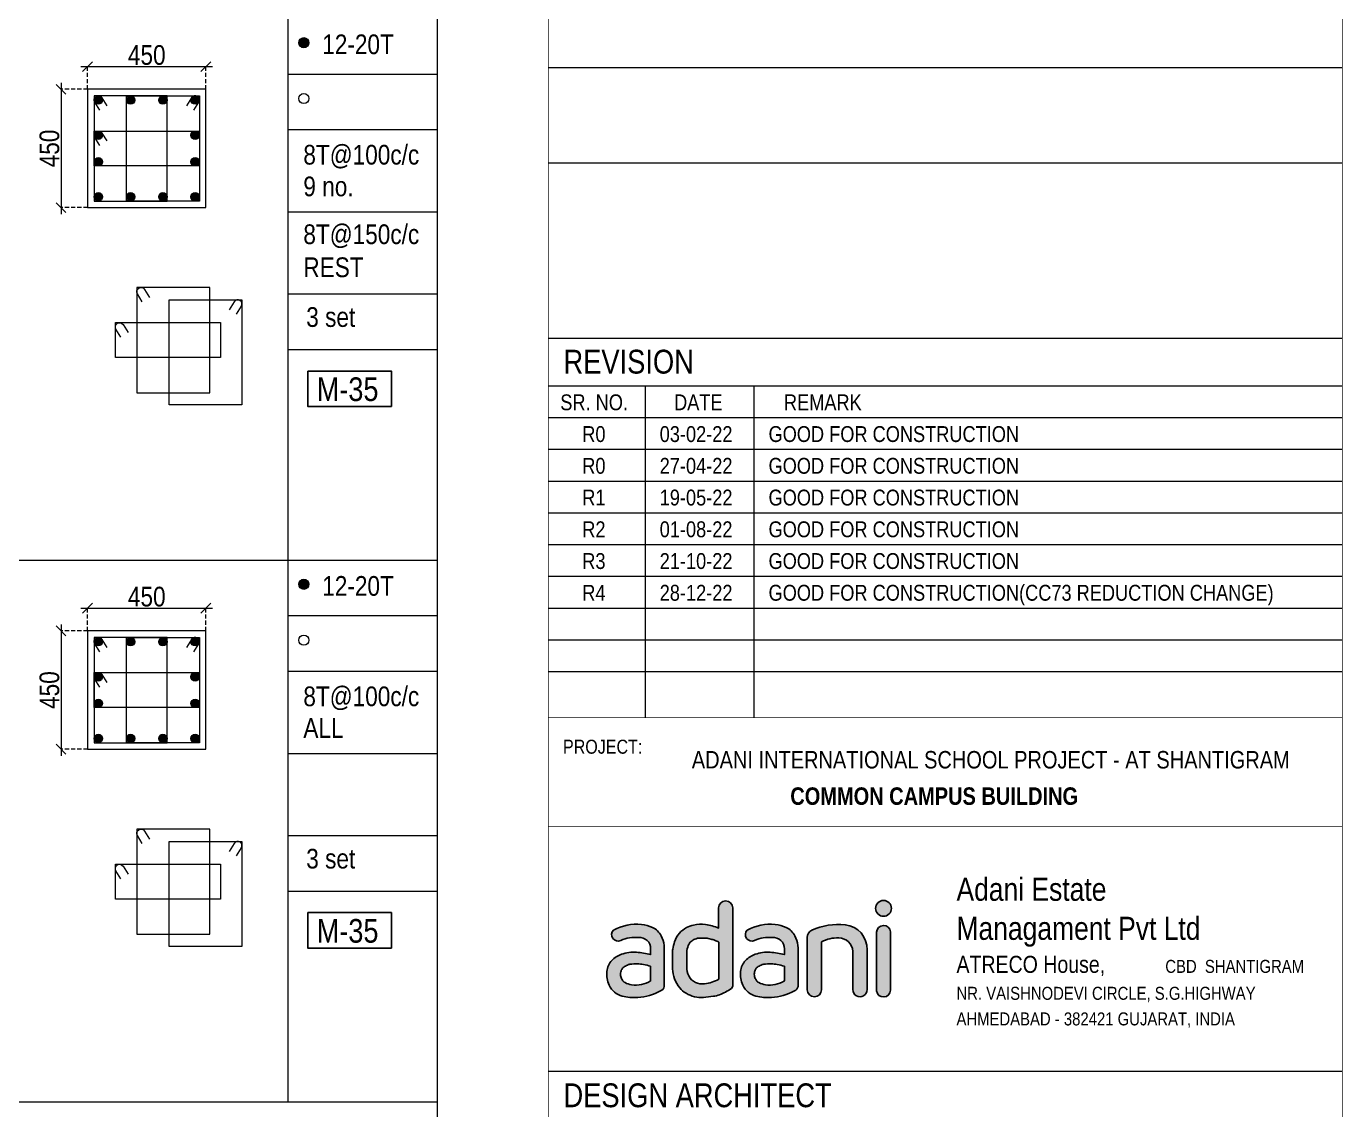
# Model space of a CAD drawing. Header units: millimetres. Extents: x 1112055 to 3390982, y -148532 to 766891.
# Drawn here: x 2333772 to 2353791, y 516237 to 532719 of the extents above; entities that cross this region are included whole.
import ezdxf
from ezdxf.enums import TextEntityAlignment as Align

# ---------------------------------------------------------------- set-up
doc = ezdxf.new("R2010")
doc.units = ezdxf.units.MM
doc.header["$PDMODE"] = 35
doc.header["$PDSIZE"] = -25
doc.linetypes.add('DASHED2', pattern=[0.375, 0.25, -0.125])
doc.linetypes.add('Hidden', pattern=[9.524999999999999, 6.35, -3.175])
for name, color, linetype, lineweight in [('B COL. SIZE DIM', 220, 'Continuous', 25), ('B COLSCH', 204, 'Continuous', 20), ('B COLUMN', 1, 'Hidden', 9), ('B STEEL', 34, 'Continuous', 15), ('B TITLE BLOCK', 250, 'Continuous', 0), ('TB IL', 7, 'Continuous', 9), ('tb text', 7, 'Continuous', 13)]:
    doc.layers.add(name, color=color, linetype=linetype, lineweight=lineweight)
doc.layers.add('B TEXT', color=7, linetype='Continuous')
doc.layers.add('FORMAT TEXT', color=7, linetype='Continuous')
doc.styles.add('dim inside', font='romans.shx', dxfattribs={"width": 0.8, "height": 125})
doc.styles.add('SWINC', font='swissc.ttf')
doc.dimstyles.new('dim inside', dxfattribs={"dimtxt": 125, "dimasz": 100, "dimexe": 0, "dimexo": 0, "dimgap": 10, "dimtad": 0, "dimdec": 0, "dimzin": 0, "dimdsep": 46, "dimtxsty": 'dim inside', "dimblk": 'SMALL', "dimcen": 0.09, "dimadec": 0, "dimazin": 0, "dimtfac": 1, "dimtdec": 0, "dimtofl": 0, "dimtmove": 0, "dimatfit": 3, "dimfxl": 1, "dimtolj": 1, "dimtzin": 0, "dimarcsym": 2})

# ---------------------------------------------------------------- blocks, each defined once
blk = doc.blocks.new('A$C448A1362')
h = blk.add_hatch(color=144)
h.set_gradient(color1=(0, 128, 167), color2=(196, 60, 91), rotation=5, tint=1)
edge = h.paths.add_edge_path()
edge.add_arc((14.81933344435538, -0.6985207138125133), 0.7431945778757773, 0, 360)
edge = h.paths.add_edge_path()
edge.add_line((14.15277161007043, -2.943220954840626), (14.15074250250791, -8.452755263949484))
edge.add_arc((14.81271016430946, -8.345192536199875), 0.6706496295921845, 189.2292944955668, 356.1382558233712)
edge.add_line((15.48183706351529, -8.390360206402192), (15.48183706351529, -2.906189741824846))
edge.add_arc((14.81858030050353, -2.970500210281671), 0.6663672936405483, 5.538180628108128, 177.6538117834876)
edge = h.paths.add_edge_path()
edge.add_line((7.658612856253058, -3.439845030765127), (7.658612856253058, -8.334052471542009))
edge.add_arc((8.327457436545956, -8.32652838341778), 0.668886899624382, 180.6445149192386, 359.3554850807614)
edge.add_line((8.996302016838627, -8.334052471542464), (8.996302016838627, -3.840593774361196))
edge.add_arc((10.43994891255898, -6.488699477092041), 3.016053741622978, 86.78809535472402, 118.5975448000749, ccw=False)
edge.add_arc((10.61373491564996, -4.807273183709412), 1.329898324167716, 3.2061460087869023, 90.20678352166891, ccw=False)
edge.add_line((11.94155164382369, -4.732893824975463), (11.94155164382369, -8.320863272386077))
edge.add_arc((12.60398342205281, -8.339524168990692), 0.6626945675571669, 178.3863879075979, 362.4913548570173)
edge.add_line((13.26605160525287, -8.310717734573473), (13.26605160525287, -4.586290803584006))
edge.add_arc((10.97818174704571, -4.509470264667243), 2.28915920881283, 358.0768837756475, 443.9565772997473)
edge.add_arc((10.59401221925009, -8.138142946765356), 5.938111340575273, 83.95657729974697, 114.9107743569737)
edge.add_arc((8.408866964090748, -3.432967517766201), 0.7502856299517944, 114.9107743569736, 180.5252106281581)
edge = h.paths.add_edge_path(flags=16)
edge.add_line((5.507758839991311, -6.128919827983509), (5.507758839991311, -7.509220247381791))
edge.add_arc((4.146227910375046, -5.350103415743206), 2.552557925878734, 260.598114554046, 302.23537625721383, ccw=False)
edge.add_arc((4.087928553207348, -5.702189379883976), 2.195677916363923, 243.4590382901451, 260.5981145540465, ccw=False)
edge.add_arc((3.365096810479827, -7.149373683017757), 0.5780165996690875, 209.8633087811852, 243.4590382901451, ccw=False)
edge.add_arc((4.137351262187394, -6.705965495283408), 1.468515201089699, 195.2092911337714, 209.8633087811827, ccw=False)
edge.add_arc((3.574157333157927, -6.859079973122107), 0.8848788031333445, 166.7985330258342, 195.2092911337714, ccw=False)
edge.add_arc((3.587606153449087, -6.862234728725753), 0.8986926820288219, 147.3576210444231, 166.798533025833, ccw=False)
edge.add_arc((3.389644337597701, -6.73542645901648), 0.6635986204241061, 120.63220694506651, 147.3576210444251, ccw=False)
edge.add_arc((4.530526850433716, -8.662080861807453), 2.902707839709622, 112.49789540908989, 120.632206945066, ccw=False)
edge.add_arc((3.650891727382941, -6.538233166334294), 0.6039066340219512, 97.65291712801451, 112.49789540909, ccw=False)
edge.add_arc((4.113118942007532, -9.978226818855319), 4.074815783988947, 87.68643739568421, 97.65291712801928, ccw=False)
edge.add_arc((4.113118942007304, -9.978226818858502), 4.074815783992284, 79.75290279672708, 87.68643739568432, ccw=False)
edge.add_arc((3.750854027135574, -11.98215784152194), 6.111228171535338, 73.29237366723208, 79.75290279672572, ccw=False)
edge = h.paths.add_edge_path()
edge.add_line((6.790154819498412, -4.403163846067628), (6.789647542607781, -8.021569906915602))
edge.add_arc((6.267806578629234, -7.927663462294049), 0.530222983307471, 290.01279134982053, 349.79867748199996, ccw=False)
edge.add_arc((3.985686338293817, -4.071748072450418), 5.002758515494103, 273.6188457994145, 299.5013455248223, ccw=False)
edge.add_arc((4.003606063649386, -4.355086746707229), 4.718853741165793, 255.66704751986748, 273.6188457994148, ccw=False)
edge.add_arc((3.293400358615145, -7.134654667361929), 1.849988117091353, 205.0891047683781, 255.66704751986708, ccw=False)
edge.add_arc((3.859586546516539, -6.869564954474072), 2.475159577771575, 173.9289781433874, 205.0891047683788, ccw=False)
edge.add_arc((3.123595983136966, -6.791286721989991), 1.735017975735576, 136.2598033714836, 173.9289781433874, ccw=False)
edge.add_arc((3.557998223588356, -7.206993982662198), 2.336281506215076, 109.5799741139754, 136.2598033714825, ccw=False)
edge.add_arc((3.91599006055776, -8.213464895504103), 3.404523919590422, 85.56592316711209, 109.5799741139746, ccw=False)
edge.add_arc((3.508382811704678, -13.46992161850562), 8.67676072668705, 76.65013801281992, 85.56592316711192, ccw=False)
edge.add_line((5.511817055116353, -5.027621698430494), (5.511817055116353, -4.501575562849439))
edge.add_arc((4.472484140997949, -4.465110926590796), 1.039972391973434, 357.9906215679799, 455.6588950534437)
edge.add_arc((4.086198299446323, -6.903609543656557), 3.484972647131051, 85.32993988743719, 113.1845555418632)
edge.add_arc((2.444315375492806, -3.165488927077377), 0.5988448662169389, 133.8620426340904, 296.78541516636506, ccw=False)
edge.add_arc((4.224328531941637, -6.831218957114515), 4.648377712036712, 84.78407122185848, 118.17724551367121, ccw=False)
edge.add_arc((4.305412553357883, -5.453939858085732), 3.269732674621548, 65.0770173786932, 84.00498154086301, ccw=False)
edge.add_arc((5.011671825826625, -3.985957337240734), 1.640984457002071, 25.615854055559396, 65.8410484831349, ccw=False)
edge.add_arc((4.440738750321316, -4.424729147798871), 2.350214712372408, 6.139679798615873, 29.24615656970508, ccw=False)
edge.add_line((6.777472897232656, -4.173367414613267), (6.790154819498412, -4.403163846067628))
edge = h.paths.add_edge_path()
edge.add_line((-0.6647863651678563, -0.6543876243279101), (-0.6647863651678563, -2.554646856619684))
edge.add_arc((-2.400736746012171, -6.432294233545463), 4.248490661933166, 65.88282809930101, 83.13487306898243)
edge.add_arc((-2.306256045762893, -5.647543298269056), 3.458072650285579, 83.13487306898298, 101.7924313308425)
edge.add_arc((-2.511163092840661, -4.666060909044745), 2.455428855959866, 101.7924313308415, 118.2655509453169)
edge.add_arc((-2.511163092840889, -4.66606090904429), 2.455428855959293, 118.2655509453176, 138.2614549608422)
edge.add_arc((-2.762000777547655, -4.442269798546704), 2.119271147127837, 138.261454960843, 163.1198987464418)
edge.add_arc((1.435355871833508, -5.715932123283665), 6.505615702627138, 163.1198987464423, 169.3828484008401)
edge.add_arc((-3.19076537750334, -4.848743643640091), 1.798916894248737, 169.3828484008401, 182.2402990978122)
edge.add_line((-4.988307303988677, -4.919064443836078), (-4.988307303988677, -6.369876351031735))
edge.add_arc((-2.069278757865959, -6.282007161035608), 2.9203507747582, 181.7242085214847, 219.8409375234252)
edge.add_arc((-2.492418944295423, -6.635066779090948), 2.369262114674396, 219.8409375234248, 238.8760015993548)
edge.add_arc((-2.291705121782343, -6.30265454861069), 2.757571179106963, 238.8760015993553, 256.8052270138245)
edge.add_arc((-2.291705121782343, -6.30265454861069), 2.757571179106969, 256.8052270138248, 274.3139534058478)
edge.add_arc((-3.081769659276461, 4.170752759902143), 13.2607355891034, 274.3139534058478, 278.35095906789)
edge.add_arc((-1.635209111257609, -5.683693761481891), 3.30068269457009, 278.3509590678898, 299.1663416277946)
edge.add_arc((-2.948734989847708, -3.330170478050832), 5.995941880507485, 299.166341627795, 305.5628000104232)
edge.add_arc((0.2806405914250263, -7.913759985370007), 0.3910279286526687, 311.2521827326039, 366.890062656182)
edge.add_line((0.6688445802926708, -7.866850455274061), (0.6647863651676289, -0.6543876243279101))
edge.add_arc((-2.273736754432321e-13, -0.6648689873070452), 0.6648689873071513, 0.9032798203518209, 179.0967201796482)
edge = h.paths.add_edge_path(flags=16)
edge.add_line((-0.6566699349179999, -3.865957618892708), (-0.6566699349179999, -7.331673335662117))
edge.add_arc((-2.177874036258572, -4.976513678812125), 2.803718767492351, 273.8152628129169, 302.8585285343123, ccw=False)
edge.add_arc((-2.222214389678811, -6.391559054528216), 1.40160951483312, 207.7678228712067, 279.4820398668521, ccw=False)
edge.add_arc((-1.983284873086404, -6.265757242648078), 1.671634346601225, 177.0124350050554, 207.7678228712068, ccw=False)
edge.add_line((-3.652647250965629, -6.178632963264818), (-3.652647250965629, -4.830798264866871))
edge.add_arc((-1.238173986717811, -5.021393273126478), 2.42198422805385, 159.7603310861371, 175.4865139123886, ccw=False)
edge.add_arc((-2.68210193758614, -4.488995900572945), 0.8830316980514378, 128.3998146419164, 159.7603310861371, ccw=False)
edge.add_arc((-2.214624559589311, -5.078809482746465), 1.635637279119564, 114.37650926095529, 128.3998146419147, ccw=False)
edge.add_arc((-2.394140627233583, -4.682636839643919), 1.200690406863742, 90.11877477638052, 114.3765092609566, ccw=False)
edge.add_arc((-2.371279833046856, -15.71044246335828), 12.22851972592457, 87.66288555333898, 90.11877477638222, ccw=False)
edge.add_arc((-1.946071046559382, -5.291973032022042), 1.801376886018847, 71.99206667147678, 87.66288555333881, ccw=False)
edge.add_arc((-6.364710685310456, -19.83489248203136), 17.00044722771216, 71.72441422244219, 72.98208476505982, ccw=False)
edge.add_arc((-1.948515104208809, -6.169105727444958), 2.640711107135314, 60.711755299823324, 69.72818362236211, ccw=False)
edge = h.paths.add_edge_path(flags=16)
edge.add_line((-7.044807818593881, -6.128919827983509), (-7.044807818593881, -7.509220247381791))
edge.add_arc((-8.406338748210146, -5.350103415743206), 2.552557925878734, 260.598114554046, 302.23537625721383, ccw=False)
edge.add_arc((-8.464638105377844, -5.702189379883976), 2.195677916363924, 243.4590382901451, 260.5981145540465, ccw=False)
edge.add_arc((-9.187469848105366, -7.149373683017757), 0.5780165996690874, 209.8633087811852, 243.4590382901451, ccw=False)
edge.add_arc((-8.41521539639757, -6.705965495283408), 1.468515201089699, 195.2092911337714, 209.8633087811827, ccw=False)
edge.add_arc((-8.978409325427265, -6.859079973122107), 0.8848788031333437, 166.7985330258342, 195.2092911337714, ccw=False)
edge.add_arc((-8.964960505136105, -6.862234728725753), 0.8986926820288219, 147.3576210444231, 166.798533025833, ccw=False)
edge.add_arc((-9.162922320987263, -6.73542645901648), 0.6635986204241063, 120.63220694506651, 147.3576210444251, ccw=False)
edge.add_arc((-8.022039808151249, -8.662080861807453), 2.902707839709622, 112.49789540908989, 120.632206945066, ccw=False)
edge.add_arc((-8.901674931202251, -6.538233166334294), 0.6039066340219509, 97.65291712801428, 112.49789540908989, ccw=False)
edge.add_arc((-8.43944771657766, -9.978226818855319), 4.074815783988947, 87.68643739568421, 97.65291712801928, ccw=False)
edge.add_arc((-8.439447716577888, -9.978226818858502), 4.074815783992284, 79.75290279672708, 87.68643739568432, ccw=False)
edge.add_arc((-8.801712631449618, -11.98215784152194), 6.111228171535338, 73.29237366723208, 79.75290279672572, ccw=False)
edge = h.paths.add_edge_path()
edge.add_line((-5.762411839086781, -4.403163846067628), (-5.762919115977411, -8.021569906915602))
edge.add_arc((-6.284760079955959, -7.927663462294049), 0.5302229833074719, 290.01279134982065, 349.798677482, ccw=False)
edge.add_arc((-8.566880320291148, -4.071748072450418), 5.002758515494103, 273.6188457994145, 299.5013455248223, ccw=False)
edge.add_arc((-8.548960594935807, -4.355086746707229), 4.718853741165793, 255.66704751986748, 273.6188457994148, ccw=False)
edge.add_arc((-9.259166299970047, -7.134654667361929), 1.849988117091353, 205.0891047683781, 255.66704751986708, ccw=False)
edge.add_arc((-8.692980112068653, -6.869564954474072), 2.475159577771575, 173.9289781433874, 205.0891047683788, ccw=False)
edge.add_arc((-9.428970675448227, -6.791286721989991), 1.735017975735576, 136.2598033714836, 173.9289781433874, ccw=False)
edge.add_arc((-8.994568434996836, -7.206993982662198), 2.336281506215077, 109.5799741139754, 136.2598033714825, ccw=False)
edge.add_arc((-8.636576598027432, -8.213464895504103), 3.404523919590422, 85.56592316711209, 109.5799741139746, ccw=False)
edge.add_arc((-9.044183846880514, -13.46992161850562), 8.67676072668705, 76.65013801281992, 85.56592316711192, ccw=False)
edge.add_line((-7.040749603468839, -5.027621698430494), (-7.040749603468839, -4.501575562849439))
edge.add_arc((-8.080082517587016, -4.465110926590796), 1.039972391973435, 357.9906215679799, 455.6588950534437)
edge.add_arc((-8.466368359138869, -6.903609543656557), 3.484972647131051, 85.32993988743719, 113.1845555418632)
edge.add_arc((-10.10825128309239, -3.165488927077377), 0.5988448662169391, 133.8620426340904, 296.7854151663651, ccw=False)
edge.add_arc((-8.328238126643555, -6.831218957114515), 4.648377712036713, 84.78407122185848, 118.17724551367121, ccw=False)
edge.add_arc((-8.24715410522731, -5.453939858085732), 3.269732674621548, 65.0770173786932, 84.00498154086301, ccw=False)
edge.add_arc((-7.540894832758568, -3.985957337240734), 1.640984457002071, 25.615854055559396, 65.8410484831349, ccw=False)
edge.add_arc((-8.111827908263876, -4.424729147798871), 2.350214712372407, 6.139679798615873, 29.24615656970508, ccw=False)
edge.add_line((-5.775093761352537, -4.173367414613267), (-5.762411839086781, -4.403163846067628))
at = {"layer": 'Defpoints'}
for points in [[(-0.6647863651678563, -0.6543876243279101), (-0.6647863651678563, -2.554646856619684, 0.07541875449206863), (-1.892903717377976, -2.214264063008386, 0.08158927728195095), (-3.012971091884083, -2.262455367618031, 0.07200158244177832), (-3.673952880372099, -2.503411890666257, 0.08747065465243846), (-4.343380748454138, -3.031402128400487, 0.1088927901249689), (-4.789962039753391, -3.826897298314407, 0.02733407760724219), (-4.95888524433235, -4.517301146458749, 0.05616014285171117), (-4.988307303988677, -4.919064443836078), (-4.988307303988677, -6.369876351031735, 0.1678662430565968), (-4.311599931891351, -8.152954621588151, 0.08324764646749883), (-3.717071416075441, -8.663275173559896, 0.07839098920922768), (-2.921153974680465, -8.987425106671026, 0.07654520455502953), (-2.084276282893143, -9.052413098854458, 0.01761658224182823), (-1.155830395295652, -8.949379339873985, 0.09107480465804352), (-0.02663203675820114, -8.565878010559345, 0.02791706392525837), (0.5384744194011546, -8.207740525776217, 0.2476503926846541), (0.6688445802926708, -7.866850455274061), (0.6647863651676289, -0.6543876243279101, 0.9843577705796193), (-0.6647863651678563, -0.6543876243279101, -0.9843577705796193)], [(7.658612856253058, -3.439845030765127), (7.658612856253058, -8.334052471542464, 0.9888138903809678), (8.996302016838627, -8.334052471542464), (8.996302016838627, -3.840593774361196, -0.1396930776755655), (10.60893525214442, -3.477383520671765, -0.3989627704076013), (11.94155164382369, -4.732893824975463), (11.94155164382369, -8.320863272386077, 1.036479897949533), (13.26605160525287, -8.310717734573473), (13.26605160525287, -4.586290803584006, 0.3933042129500563), (11.21918935156964, -2.233033307961932, 0.1358904779811795), (8.092841874630494, -2.752484843964567, 0.2943844530381903), (7.658612856253058, -3.439845030765127, 4.248669503008863)], [(14.15277161007043, -2.943220954840626), (14.15074250250791, -8.452755263949484, 0.891820705005876), (15.48183706351529, -8.390360206402192), (15.48183706351529, -2.906189741824846, 0.933458803029733), (14.15277161007043, -2.943220954840626, 1.924318933905837)], [(-0.6566699349179999, -3.865957618892708), (-0.6566699349179999, -7.331673335661662, -0.1274079101730488), (-1.99131543415956, -7.77401878428941, -0.3235416448118485), (-3.462418416980199, -7.044554615566767, -0.1350070942812793), (-3.652647250965629, -6.178632963264818), (-3.652647250965629, -4.830798264866871, -0.06872631680704114), (-3.510609721589844, -4.183512952425872, -0.1376965565907644), (-3.230592877963318, -3.79696796176745, -0.06126469009804751), (-2.889702807461617, -3.588984436609962, -0.10624137210056), (-2.396629669771301, -3.48194901268721, -0.01071624843410108), (-1.872612641752767, -3.492094550499814, -0.06848360903983725), (-1.389177764984424, -3.578838898797358, -0.005487678053938331), (-1.033576664654447, -3.691961645407218, -0.03936189994623337), (-0.6566699349179999, -3.865957618892708, 1.356783517631229)], [(-7.044807818593881, -6.128919827983509), (-7.044807818593881, -7.509220247381791, -0.1837024111024695), (-8.82332059713508, -7.86837228594618, -0.07492305019557059), (-9.445749341935425, -7.666476083476255, -0.1476481128128201), (-9.688734972545944, -7.437186928912297, -0.06402749356167123), (-9.83229433259362, -7.091224089504294, -0.1246042540064638), (-9.839903485953073, -6.656995071127085, -0.08503102905075369), (-9.72170797043691, -6.377485504390961, -0.1171430805373001), (-9.501042523013666, -6.164429210327171, -0.03550754085689274), (-9.132759500417933, -5.980287699029532, -0.06486417715555219), (-8.982098263901435, -5.939705547779113, -0.04351440527225555), (-8.274954278366295, -5.906732549888375, -0.03463040874682313), (-7.714563698912571, -5.96840552179242, -0.02819684536750116), (-7.044807818593881, -6.128919827983509, 0.4870208130656629)], [(5.507758839991311, -6.128919827983509), (5.507758839991311, -7.509220247381791, -0.1837024111024695), (3.729246061450112, -7.86837228594618, -0.07492305019557059), (3.106817316649767, -7.666476083476255, -0.1476481128128201), (2.86383168603902, -7.437186928912297, -0.06402749356167123), (2.720272325991345, -7.091224089504294, -0.1246042540064638), (2.712663172632119, -6.656995071127085, -0.08503102905075369), (2.830858688148282, -6.377485504390961, -0.1171430805373001), (3.051524135571299, -6.164429210327171, -0.03550754085689274), (3.419807158167259, -5.980287699029532, -0.06486417715555219), (3.57046839468353, -5.939705547779113, -0.04351440527225555), (4.277612380218898, -5.906732549888375, -0.03463040874682313), (4.838002959672622, -5.96840552179242, -0.02819684536750116), (5.507758839991311, -6.128919827983509, 0.4870208130656629)]]:
    blk.add_lwpolyline(points, format="xyb", dxfattribs=at)
for points in [[(-5.762411839086781, -4.403163846067628), (-5.762919115977411, -8.021569906915602, -0.2669481187597852), (-6.103301909588708, -8.425869588745854, -0.1134162915094906), (-8.2511122645069, -9.064531194046367, -0.07849008793115403), (-9.717142478421238, -8.927059156686255, -0.2243418394939228), (-10.9346070159279, -7.919099975008749, -0.1368057198153948), (-11.15425790956988, -6.607789212736179, -0.1658590459996468), (-10.68249040128603, -5.591713600808589, -0.1169414544130342), (-9.777508428406009, -5.005808792133166, -0.1051662217590635), (-8.373365995148106, -4.819130896382148, -0.03892208847284846), (-7.040749603468839, -5.027621698430494), (-7.040749603468839, -4.501575562849439, 0.4539793650940807), (-8.182629884272046, -3.43020676984338, 0.1221406884645016), (-9.838381655281182, -3.700078075657302, -0.8610727055752213), (-10.52320545762882, -2.733715599011475, -0.1467451494329428), (-7.905656701989301, -2.20208941763326, -0.08277711465856903), (-6.869290014436729, -2.488700860838208, -0.1773403027500228), (-6.061197927666626, -3.276501871983101, -0.1011640304320547), (-5.775093761352537, -4.173367414613267)], [(6.790154819498412, -4.403163846067628), (6.789647542607781, -8.021569906915602, -0.2669481187597852), (6.449264748996484, -8.425869588745854, -0.1134162915094906), (4.301454394078291, -9.064531194046367, -0.07849008793115403), (2.835424180163955, -8.927059156686255, -0.2243418394939228), (1.617959642657297, -7.919099975008749, -0.1368057198153948), (1.398308749015314, -6.607789212736179, -0.1658590459996468), (1.870076257299161, -5.591713600808589, -0.1169414544130342), (2.775058230179184, -5.005808792133166, -0.1051662217590635), (4.179200663437086, -4.819130896382148, -0.03892208847284846), (5.511817055116353, -5.027621698430494), (5.511817055116353, -4.501575562849439, 0.4539793650940807), (4.369936774313146, -3.43020676984338, 0.1221406884645016), (2.71418500330401, -3.700078075657302, -0.8610727055752213), (2.029361200956373, -2.733715599011475, -0.1467451494329428), (4.646909956595891, -2.20208941763326, -0.08277711465856903), (5.683276644148464, -2.488700860838208, -0.1773403027500228), (6.491368730918566, -3.276501871983101, -0.1011640304320547), (6.777472897232656, -4.173367414613267)]]:
    blk.add_lwpolyline(points, format="xyb", close=True, dxfattribs=at)
blk.add_circle((14.81933344435538, -0.6985207138125133), 0.7431945778757773, dxfattribs=at)
blk = doc.blocks.new('_Oblique')
at = {"color": 0, "linetype": 'ByBlock', "lineweight": -2}
blk.add_line((-0.5, -0.5), (0.5, 0.5), dxfattribs=at)
blk = doc.blocks.new('*D3506')
at = {"layer": 'B COL. SIZE DIM', "color": 250, "lineweight": 9, "ltscale": 250, "transparency": 16777216}
blk.add_line((2334603.066466158, 523865.4656594514), (2336603.066466158, 523865.4656594514), dxfattribs=at)
at = {"layer": 'B COL. SIZE DIM', "color": 250, "linetype": 'DASHED2', "lineweight": 9, "ltscale": 250, "transparency": 16777216}
for p, q in [((2334703.066466158, 523520.5188565489), (2334703.066466158, 523865.4656594514)), ((2336503.066466158, 523520.5188565489), (2336503.066466158, 523865.4656594514))]:
    blk.add_line(p, q, dxfattribs=at)
at = {"layer": 'Defpoints', "color": 0, "transparency": 16777216}
for p in [(2336503.066466158, 523865.4656594514), (2334703.066466158, 523520.5188565489), (2336503.066466158, 523520.5188565489)]:
    blk.add_point(p, dxfattribs=at)
at = {"layer": 'B COL. SIZE DIM', "color": 250, "lineweight": 9, "transparency": 16777216, "xscale": 150, "yscale": 150, "zscale": 150, "rotation": 180}
blk.add_blockref('_Oblique', (2334703.066466158, 523865.4656594514), dxfattribs=at)
at = {"layer": 'B COL. SIZE DIM', "color": 250, "lineweight": 9, "transparency": 16777216, "xscale": 150, "yscale": 150, "zscale": 150}
blk.add_blockref('_Oblique', (2336503.066466158, 523865.4656594514), dxfattribs=at)
at = {"layer": 'B COL. SIZE DIM', "color": 6, "transparency": 16777216, "insert": (2335603.066466158, 524040.4656594514), "char_height": 300, "attachment_point": 5, "style": 'SWINC'}
blk.add_mtext('\\A1;450', dxfattribs=at)
blk = doc.blocks.new('*D3507')
at = {"layer": 'B COL. SIZE DIM', "color": 250, "lineweight": 9, "ltscale": 250, "transparency": 16777216}
blk.add_line((2334299.178626965, 523620.5188565489), (2334299.178626965, 521620.5188565489), dxfattribs=at)
at = {"layer": 'B COL. SIZE DIM', "color": 250, "linetype": 'DASHED2', "lineweight": 9, "ltscale": 250, "transparency": 16777216}
for p, q in [((2334703.066466158, 523520.5188565489), (2334299.178626965, 523520.5188565489)), ((2334703.066466158, 521720.5188565489), (2334299.178626965, 521720.5188565489))]:
    blk.add_line(p, q, dxfattribs=at)
at = {"layer": 'Defpoints', "color": 0, "transparency": 16777216}
for p in [(2334703.066466158, 523520.5188565489), (2334299.178626965, 521720.5188565489), (2334703.066466158, 521720.5188565489)]:
    blk.add_point(p, dxfattribs=at)
at = {"layer": 'B COL. SIZE DIM', "color": 250, "lineweight": 9, "transparency": 16777216, "xscale": 150, "yscale": 150, "zscale": 150}
for p, rotation in [((2334299.178626965, 523520.5188565489), 90), ((2334299.178626965, 521720.5188565489), 270)]:
    blk.add_blockref('_Oblique', p, dxfattribs=dict(at, rotation=rotation))
at = {"layer": 'B COL. SIZE DIM', "color": 6, "transparency": 16777216, "insert": (2334124.178626965, 522620.5188565489), "char_height": 300, "attachment_point": 5, "rotation": 90, "style": 'SWINC'}
blk.add_mtext('\\A1;450', dxfattribs=at)
blk = doc.blocks.new('*D3508')
at = {"layer": 'B COL. SIZE DIM', "color": 250, "lineweight": 9, "ltscale": 250, "transparency": 16777216}
blk.add_line((2334603.066466158, 532105.3098380021), (2336603.066466158, 532105.3098380021), dxfattribs=at)
at = {"layer": 'B COL. SIZE DIM', "color": 250, "linetype": 'DASHED2', "lineweight": 9, "ltscale": 250, "transparency": 16777216}
for p, q in [((2334703.066466158, 531760.3630350996), (2334703.066466158, 532105.3098380021)), ((2336503.066466158, 531760.3630350996), (2336503.066466158, 532105.3098380021))]:
    blk.add_line(p, q, dxfattribs=at)
at = {"layer": 'Defpoints', "color": 0, "transparency": 16777216}
for p in [(2336503.066466158, 532105.3098380021), (2334703.066466158, 531760.3630350996), (2336503.066466158, 531760.3630350996)]:
    blk.add_point(p, dxfattribs=at)
at = {"layer": 'B COL. SIZE DIM', "color": 250, "lineweight": 9, "transparency": 16777216, "xscale": 150, "yscale": 150, "zscale": 150, "rotation": 180}
blk.add_blockref('_Oblique', (2334703.066466158, 532105.3098380021), dxfattribs=at)
at = {"layer": 'B COL. SIZE DIM', "color": 250, "lineweight": 9, "transparency": 16777216, "xscale": 150, "yscale": 150, "zscale": 150}
blk.add_blockref('_Oblique', (2336503.066466158, 532105.3098380021), dxfattribs=at)
at = {"layer": 'B COL. SIZE DIM', "color": 6, "transparency": 16777216, "insert": (2335603.066466158, 532280.3098380021), "char_height": 300, "attachment_point": 5, "style": 'SWINC'}
blk.add_mtext('\\A1;450', dxfattribs=at)
blk = doc.blocks.new('*D3509')
at = {"layer": 'B COL. SIZE DIM', "color": 250, "lineweight": 9, "ltscale": 250, "transparency": 16777216}
blk.add_line((2334299.178626967, 531860.3630350996), (2334299.178626967, 529860.3630350996), dxfattribs=at)
at = {"layer": 'B COL. SIZE DIM', "color": 250, "linetype": 'DASHED2', "lineweight": 9, "ltscale": 250, "transparency": 16777216}
for p, q in [((2334703.066466158, 531760.3630350996), (2334299.178626967, 531760.3630350996)), ((2334703.066466158, 529960.3630350996), (2334299.178626967, 529960.3630350996))]:
    blk.add_line(p, q, dxfattribs=at)
at = {"layer": 'Defpoints', "color": 0, "transparency": 16777216}
for p in [(2334703.066466158, 531760.3630350996), (2334299.178626967, 529960.3630350996), (2334703.066466158, 529960.3630350996)]:
    blk.add_point(p, dxfattribs=at)
at = {"layer": 'B COL. SIZE DIM', "color": 250, "lineweight": 9, "transparency": 16777216, "xscale": 150, "yscale": 150, "zscale": 150}
for p, rotation in [((2334299.178626967, 531760.3630350996), 90), ((2334299.178626967, 529960.3630350996), 270)]:
    blk.add_blockref('_Oblique', p, dxfattribs=dict(at, rotation=rotation))
at = {"layer": 'B COL. SIZE DIM', "color": 6, "transparency": 16777216, "insert": (2334124.178626967, 530860.3630350996), "char_height": 300, "attachment_point": 5, "rotation": 90, "style": 'SWINC'}
blk.add_mtext('\\A1;450', dxfattribs=at)

msp = doc.modelspace()

# ---------------------------------------------------------------- hatches: boundary and pattern name
at = {"layer": 'B STEEL', "lineweight": 9, "ltscale": 0.5}
h = msp.add_hatch(color=34, dxfattribs=at)
edge = h.paths.add_edge_path()
edge.add_arc((2337993.036143603, 532469.5326295004), 76.82316965889186, 0, 360)
h = msp.add_hatch(color=34, dxfattribs=at)
edge = h.paths.add_edge_path()
edge.add_arc((2334867.085774205, 531596.3437270529), 64.01930804902804, 0, 360)
at = {"layer": 'B STEEL'}
h = msp.add_hatch(color=34, dxfattribs=at)
edge = h.paths.add_edge_path()
edge.add_arc((2335357.73956884, 531596.3437270529), 64.01930804902804, 0, 360)
h = msp.add_hatch(color=34, dxfattribs=at)
edge = h.paths.add_edge_path()
edge.add_arc((2335848.393363476, 531596.3437270529), 64.01930804902804, 0, 360)
at = {"layer": 'B STEEL', "lineweight": 9, "ltscale": 0.5}
h = msp.add_hatch(color=34, dxfattribs=at)
edge = h.paths.add_edge_path()
edge.add_arc((2336339.047158111, 531596.3437270529), 64.01930804902804, 180, 540, ccw=False)
at = {"layer": 'B STEEL'}
h = msp.add_hatch(color=34, dxfattribs=at)
edge = h.paths.add_edge_path()
edge.add_arc((2334867.085774205, 531061.9514502715), 64.01930804902804, 0, 360)
h = msp.add_hatch(color=34, dxfattribs=at)
edge = h.paths.add_edge_path()
edge.add_arc((2336339.047158111, 531061.9514502715), 64.01930804902804, 0, 360)
h = msp.add_hatch(color=34, dxfattribs=at)
edge = h.paths.add_edge_path()
edge.add_arc((2334867.085774205, 530658.7746199276), 64.01930804902804, 0, 360)
h = msp.add_hatch(color=34, dxfattribs=at)
edge = h.paths.add_edge_path()
edge.add_arc((2336339.047158111, 530658.7746199276), 64.01930804902804, 0, 360)
at = {"layer": 'B STEEL', "lineweight": 9, "ltscale": 0.5}
h = msp.add_hatch(color=34, dxfattribs=at)
edge = h.paths.add_edge_path()
edge.add_arc((2334867.085774205, 530124.3823431463), 64.01930804902804, 0, 360, ccw=False)
at = {"layer": 'B STEEL'}
h = msp.add_hatch(color=34, dxfattribs=at)
edge = h.paths.add_edge_path()
edge.add_arc((2335357.73956884, 530124.3823431463), 64.01930804902804, 0, 360)
h = msp.add_hatch(color=34, dxfattribs=at)
edge = h.paths.add_edge_path()
edge.add_arc((2335848.393363476, 530124.3823431463), 64.01930804902804, 0, 360)
at = {"layer": 'B STEEL', "lineweight": 9, "ltscale": 0.5}
h = msp.add_hatch(color=34, dxfattribs=at)
edge = h.paths.add_edge_path()
edge.add_arc((2336339.047158111, 530124.3823431463), 64.01930804902804, -180, 180)
h = msp.add_hatch(color=34, dxfattribs=at)
edge = h.paths.add_edge_path()
edge.add_arc((2337993.036143603, 524229.6884509497), 76.82316965889186, 0, 360)
at = {"layer": 'B STEEL'}
h = msp.add_hatch(color=34, dxfattribs=at)
edge = h.paths.add_edge_path()
edge.add_arc((2334867.085774205, 523356.4995485022), 64.01930804902804, 0, 360)
h = msp.add_hatch(color=34, dxfattribs=at)
edge = h.paths.add_edge_path()
edge.add_arc((2335357.73956884, 523356.4995485022), 64.01930804902804, 0, 360)
h = msp.add_hatch(color=34, dxfattribs=at)
edge = h.paths.add_edge_path()
edge.add_arc((2335848.393363476, 523356.4995485022), 64.01930804902804, 0, 360)
at = {"layer": 'B STEEL', "lineweight": 9, "ltscale": 0.5}
h = msp.add_hatch(color=34, dxfattribs=at)
edge = h.paths.add_edge_path()
edge.add_arc((2336339.047158111, 523356.4995485022), 64.01930804902804, 180, 540, ccw=False)
at = {"layer": 'B STEEL'}
h = msp.add_hatch(color=34, dxfattribs=at)
edge = h.paths.add_edge_path()
edge.add_arc((2334867.085774205, 522822.1072717208), 64.01930804902804, 0, 360)
h = msp.add_hatch(color=34, dxfattribs=at)
edge = h.paths.add_edge_path()
edge.add_arc((2336339.047158111, 522822.1072717208), 64.01930804902804, 0, 360)
h = msp.add_hatch(color=34, dxfattribs=at)
edge = h.paths.add_edge_path()
edge.add_arc((2334867.085774205, 522418.9304413769), 64.01930804902804, 0, 360)
h = msp.add_hatch(color=34, dxfattribs=at)
edge = h.paths.add_edge_path()
edge.add_arc((2336339.047158111, 522418.9304413769), 64.01930804902804, 0, 360)
at = {"layer": 'B STEEL', "lineweight": 9, "ltscale": 0.5}
h = msp.add_hatch(color=34, dxfattribs=at)
edge = h.paths.add_edge_path()
edge.add_arc((2334867.085774205, 521884.5381645955), 64.01930804902804, 0, 360, ccw=False)
at = {"layer": 'B STEEL'}
h = msp.add_hatch(color=34, dxfattribs=at)
edge = h.paths.add_edge_path()
edge.add_arc((2335357.73956884, 521884.5381645955), 64.01930804902804, 0, 360)
h = msp.add_hatch(color=34, dxfattribs=at)
edge = h.paths.add_edge_path()
edge.add_arc((2335848.393363476, 521884.5381645955), 64.01930804902804, 0, 360)
at = {"layer": 'B STEEL', "lineweight": 9, "ltscale": 0.5}
h = msp.add_hatch(color=34, dxfattribs=at)
edge = h.paths.add_edge_path()
edge.add_arc((2336339.047158111, 521884.5381645955), 64.01930804902804, -180, 180)

# ---------------------------------------------------------------- linework, layer by layer
at = {"layer": 'B COLSCH', "color": 250, "lineweight": 0}
for p, q in [((2340021.138663211, 567116.2324269516), (2340021.138663212, 507483.0168187018)), ((2337746.752151011, 541077.6788076172), (2337746.752151011, 516358.1462719597)), ((2337746.752150998, 531992.8400767879), (2340021.138663212, 531992.8400767879)), ((2337746.752150998, 531147.8455245146), (2340021.138663212, 531147.8455245146)), ((2337746.752150998, 529898.0738042309), (2340021.138663212, 529898.0738042309)), ((2337746.752150998, 528648.3020839472), (2340021.138663212, 528648.3020839472)), ((2337746.752150998, 527803.3075316739), (2340021.138663212, 527803.3075316739)), ((2210905.928706494, 524597.9904505103), (2340021.138663212, 524597.99045051)), ((2337746.752150998, 523752.9958982372), (2340021.138663212, 523752.9958982372)), ((2337746.752150998, 522908.0013459639), (2340021.138663212, 522908.0013459639)), ((2337746.752150998, 521658.2296256803), (2340021.138663212, 521658.2296256803)), ((2337746.752150998, 520408.4579053966), (2340021.138663212, 520408.4579053966)), ((2337746.752150998, 519563.4633531233), (2340021.138663212, 519563.4633531233)), ((2210905.928706495, 516358.1462719596), (2340021.138663212, 516358.1462719595))]:
    msp.add_line(p, q, dxfattribs=at)
at = {"layer": 'B COLUMN', "color": 1, "linetype": 'ByBlock', "lineweight": 20}
for points in [[(2334703.066466158, 529960.3630350996), (2336503.066466158, 529960.3630350996), (2336503.066466158, 531760.3630350996), (2334703.066466158, 531760.3630350996)], [(2334703.066466158, 521720.5188565489), (2336503.066466158, 521720.5188565489), (2336503.066466158, 523520.5188565489), (2334703.066466158, 523520.5188565489)]]:
    msp.add_lwpolyline(points, close=True, dxfattribs=at)
at = {"layer": 'B STEEL', "color": 34, "lineweight": 9, "ltscale": 0.5}
for points in [[(2334887.331479496, 531441.3072021066), (2334812.564959356, 531562.788510598, -0.999999999999545), (2334921.606589054, 531629.8989435018), (2334996.373109194, 531508.4176350168)], [(2336318.80145282, 531441.3072021066), (2336393.567972959, 531562.788510598, 0.999999999999545), (2336284.526343261, 531629.8989435018), (2336209.759823122, 531508.4176350168)], [(2334887.331479496, 530906.9149253252), (2334812.564959356, 531028.3962338166, -0.999999999999545), (2334921.606589054, 531095.5066667204), (2334996.373109194, 530974.0253582355)], [(2335535.395463026, 528525.6029615165), (2335460.628942886, 528647.0842700079, -0.999999999999545), (2335569.670572584, 528714.1947029117), (2335644.437092724, 528592.7133944267)], [(2336966.86543635, 528339.9844391493), (2337041.63195649, 528461.4657476407, 0.999999999999545), (2336932.590326792, 528528.5761805444), (2336857.823806652, 528407.0948720595)], [(2335209.530509719, 527991.2106847351), (2335134.763989579, 528112.6919932265, -0.999999999999545), (2335243.805619278, 528179.8024261303), (2335318.572139417, 528058.3211176454)], [(2334887.331479496, 523201.4630235559), (2334812.564959356, 523322.9443320473, -0.999999999999545), (2334921.606589054, 523390.0547649511), (2334996.373109194, 523268.5734564661)], [(2336318.80145282, 523201.463023556), (2336393.567972959, 523322.9443320474, 0.999999999999545), (2336284.526343261, 523390.0547649512), (2336209.759823122, 523268.5734564663)], [(2334887.331479496, 522667.0707467746), (2334812.564959356, 522788.552055266, -0.999999999999545), (2334921.606589054, 522855.6624881698), (2334996.373109194, 522734.1811796849)], [(2335535.395463026, 520285.7587829659), (2335460.628942886, 520407.2400914573, -0.999999999999545), (2335569.670572584, 520474.3505243611), (2335644.437092724, 520352.8692158762)], [(2336966.86543635, 520100.1402605987), (2337041.63195649, 520221.6215690901, 0.999999999999545), (2336932.590326792, 520288.7320019939), (2336857.823806652, 520167.2506935089)], [(2335209.530509719, 519751.3665061845), (2335134.763989579, 519872.8478146759, -0.999999999999545), (2335243.805619278, 519939.9582475797), (2335318.572139417, 519818.4769390948)]]:
    msp.add_lwpolyline(points, format="xyb", dxfattribs=at)
for points in [[(2334803.066466156, 530060.3630350971), (2335912.412671525, 530060.3630350971), (2335912.412671525, 531660.3630351019), (2334803.066466156, 531660.3630351019)], [(2336403.06646616, 530060.3630350971), (2335293.72026079, 530060.3630350971), (2335293.72026079, 531660.3630351019), (2336403.06646616, 531660.3630351019)], [(2334803.066466156, 531125.9707583205), (2336403.06646616, 531125.9707583205), (2336403.06646616, 530594.7553118786), (2334803.066466156, 530594.7553118786)], [(2335451.130449686, 527144.658794507), (2336560.476655056, 527144.658794507), (2336560.476655056, 528744.6587945118), (2335451.130449686, 528744.6587945118)], [(2337051.13044969, 526959.0402721398), (2335941.78424432, 526959.0402721398), (2335941.78424432, 528559.0402721446), (2337051.13044969, 528559.0402721446)], [(2335125.265496379, 528210.2665177304), (2336725.265496383, 528210.2665177304), (2336725.265496383, 527679.0510712885), (2335125.265496379, 527679.0510712885)], [(2334803.066466156, 521820.5188565466), (2335912.412671525, 521820.5188565466), (2335912.412671525, 523420.5188565513), (2334803.066466156, 523420.5188565513)], [(2336403.06646616, 521820.5188565466), (2335293.72026079, 521820.5188565466), (2335293.72026079, 523420.5188565513), (2336403.06646616, 523420.5188565513)], [(2334803.066466156, 522886.1265797699), (2336403.06646616, 522886.1265797699), (2336403.06646616, 522354.911133328), (2334803.066466156, 522354.911133328)], [(2335451.130449686, 518904.8146159565), (2336560.476655056, 518904.8146159565), (2336560.476655056, 520504.8146159612), (2335451.130449686, 520504.8146159612)], [(2337051.13044969, 518719.1960935893), (2335941.78424432, 518719.1960935893), (2335941.78424432, 520319.196093594), (2337051.13044969, 520319.196093594)], [(2335125.265496379, 519970.4223391798), (2336725.265496383, 519970.4223391798), (2336725.265496383, 519439.2068927379), (2335125.265496379, 519439.2068927379)]]:
    msp.add_lwpolyline(points, close=True, dxfattribs=at)
for centre, radius in [((2337993.036143603, 532469.5326295004), 76.82316965889186), ((2334867.085774205, 531596.3437270529), 64.01930804902804), ((2335357.73956884, 531596.3437270529), 64.01930804902804), ((2335848.393363476, 531596.3437270529), 64.01930804902804), ((2336339.047158111, 531596.3437270529), 64.01930804902804), ((2337993.036143603, 531619.2520302692), 76.82316965883365), ((2334867.085774205, 531061.9514502715), 64.01930804902804), ((2336339.047158111, 531061.9514502715), 64.01930804902804), ((2334867.085774205, 530658.7746199276), 64.01930804902804), ((2336339.047158111, 530658.7746199276), 64.01930804902804), ((2334867.085774205, 530124.3823431463), 64.01930804902804), ((2335357.73956884, 530124.3823431463), 64.01930804902804), ((2335848.393363476, 530124.3823431463), 64.01930804902804), ((2336339.047158111, 530124.3823431463), 64.01930804902804), ((2337993.036143603, 524229.6884509497), 76.82316965889186), ((2334867.085774205, 523356.4995485022), 64.01930804902804), ((2335357.73956884, 523356.4995485022), 64.01930804902804), ((2335848.393363476, 523356.4995485022), 64.01930804902804), ((2336339.047158111, 523356.4995485022), 64.01930804902804), ((2337993.036143603, 523379.4078517186), 76.82316965883365), ((2334867.085774205, 522822.1072717208), 64.01930804902804), ((2336339.047158111, 522822.1072717208), 64.01930804902804), ((2334867.085774205, 522418.9304413769), 64.01930804902804), ((2336339.047158111, 522418.9304413769), 64.01930804902804), ((2334867.085774205, 521884.5381645955), 64.01930804902804), ((2335357.73956884, 521884.5381645955), 64.01930804902804), ((2335848.393363476, 521884.5381645955), 64.01930804902804), ((2336339.047158111, 521884.5381645955), 64.01930804902804)]:
    msp.add_circle(centre, radius, dxfattribs=at)
at = {"layer": 'B TEXT', "color": 1}
for points in [[(2338050.414069081, 527474.2722836416), (2339325.011103233, 527474.2722836416), (2339325.011103233, 526936.2993199592), (2338050.414069081, 526936.2993199592)], [(2338050.414069081, 519234.428105091), (2339325.011103233, 519234.428105091), (2339325.011103233, 518696.4551414086), (2338050.414069081, 518696.4551414086)]]:
    msp.add_lwpolyline(points, close=True, dxfattribs=at)
at = {"layer": 'B TITLE BLOCK', "color": 250, "lineweight": 0}
for p, q in [((2353785.583469103, 532087.4412358559), (2341712.389776581, 532087.4412358559)), ((2353785.583469103, 530638.6579927546), (2341712.389776581, 530638.6579927546)), ((2353785.583469103, 527968.5567007234), (2341712.389776581, 527968.5567007234)), ((2353785.583469103, 527244.165079173), (2341712.389776581, 527244.165079173)), ((2343180.947946898, 527244.165079173), (2343180.947946898, 522198.6885124816)), ((2344835.931261878, 527244.165079173), (2344835.931261878, 522198.6885124816)), ((2353785.583469103, 526761.2373314728), (2341712.389776581, 526761.2373314728)), ((2353785.583469103, 526278.3095837726), (2341712.389776581, 526278.3095837726)), ((2353785.583469103, 525795.381836072), (2341712.389776581, 525795.381836072)), ((2353785.583469103, 525312.4540883721), (2341712.389776581, 525312.4540883721)), ((2353785.583469103, 524829.5263406713), (2341712.389776581, 524829.5263406713)), ((2353785.583469103, 524346.5985929709), (2341712.389776581, 524346.5985929709)), ((2353785.583469103, 523863.6708452707), (2341712.389776581, 523863.6708452707)), ((2353785.583469103, 523380.7430975706), (2341712.389776581, 523380.7430975706)), ((2353785.583469103, 522897.8153498702), (2341712.389776581, 522897.8153498702)), ((2341712.38977658, 516822.334317618), (2353785.583469103, 516822.334317618))]:
    msp.add_line(p, q, dxfattribs=at)
for points, const_width in [([(2210532.20645024, 567489.9546832086), (2210532.20645024, 489060.2107545885), (2353785.583469103, 489060.2107545885), (2353785.583469103, 567489.9546832086)], 10.0668797537439), ([(2341712.389776581, 489060.2107545885), (2353785.583469103, 489060.2107545885), (2353785.583469103, 567489.9546832086), (2341712.389776581, 567489.9546832086)], 10.06687975374391), ([(2353785.583469103, 532087.4412358559), (2341712.389776581, 532087.4412358559), (2341712.389776581, 522198.6885124816), (2353785.583469103, 522198.6885124816)], 10.06687975374391), ([(2341712.38977658, 520541.3615449013), (2353785.583469103, 520541.3615449013), (2353785.583469103, 516822.334317618), (2341712.38977658, 516822.334317618)], 10.06687975374391), ([(2353785.583469103, 516822.3343176152), (2341712.389776581, 516822.3343176152), (2341712.389776581, 512088.1525647024), (2353785.583469103, 512088.1525647024)], 10.06687975374391)]:
    msp.add_lwpolyline(points, close=True, dxfattribs=dict(at, const_width=const_width))

# ---------------------------------------------------------------- block references
at = {"layer": 'TB IL', "xscale": 162.0472351606416, "yscale": 162.0472351606416, "zscale": 162.0472351606416}
msp.add_blockref('A$C448A1362', (2344407.178627296, 519412.576667168), dxfattribs=at)

# ---------------------------------------------------------------- texts
at = {"layer": 'B TEXT', "style": 'SWINC'}
for s, p in [('12-20T', (2338271.544546679, 532294.9654152053)), ('8T@100c/c', (2337984.614555197, 530615.1329545472)), ('9 no.', (2337984.614555197, 530133.3532685386)), ('8T@150c/c', (2337984.614555197, 529405.2424334167)), ('REST', (2337984.614555197, 528902.8498817673)), ('3 set', (2338028.42703483, 528145.8153978195)), ('12-20T', (2338271.544546679, 524055.1212366547)), ('8T@100c/c', (2337984.614555197, 522375.2887759965)), ('ALL', (2337984.614555197, 521893.509089988)), ('3 set', (2338028.42703483, 519905.971219269))]:
    msp.add_text(s, height=300, dxfattribs=at).set_placement(p)
at = {"layer": 'B TEXT', "color": 1, "style": 'SWINC'}
for p in [(2338187.774201485, 526909.754355921), (2338187.774201485, 518669.9101773703)]:
    msp.add_text('M-35', height=360, dxfattribs=at).set_placement(p, align=Align.BOTTOM_LEFT)
at = {"layer": 'FORMAT TEXT', "style": 'SWINC'}
for s, p in [('REVISION', (2341941.047735839, 527435.7248087092)), ('DESIGN ARCHITECT', (2341941.047735839, 516274.797231724))]:
    msp.add_text(s, height=362.1958107754754, dxfattribs=at).set_placement(p)
at = {"layer": 'FORMAT TEXT', "lineweight": 15, "style": 'SWINC'}
for s, p in [('SR. NO.', (2341891.997033098, 526877.6326523838)), ('DATE', (2343622.874973643, 526877.6326523838)), ('REMARK', (2345293.307667261, 526877.6326523838)), ('R2', (2342226.485118533, 524945.9216615821)), ('01-08-22', (2343403.899477363, 524945.9216615821)), ('GOOD FOR CONSTRUCTION', (2345058.882792357, 524945.9216615821)), ('R3', (2342226.485118533, 524462.9939138814)), ('21-10-22', (2343403.899477363, 524462.9939138814)), ('GOOD FOR CONSTRUCTION', (2345058.882792357, 524462.9939138814)), ('R4', (2342226.485118533, 523980.0661661809)), ('28-12-22', (2343403.899477363, 523980.0661661809)), ('GOOD FOR CONSTRUCTION(CC73 REDUCTION CHANGE)', (2345058.882792357, 523980.0661661809))]:
    msp.add_text(s, height=241.4638738503169, dxfattribs=at).set_placement(p)
at = {"layer": 'FORMAT TEXT', "color": 252, "lineweight": 15, "style": 'SWINC'}
for s, p in [('R0', (2342226.485118533, 526394.7049046833)), ('03-02-22', (2343403.899477363, 526394.7049046833)), ('GOOD FOR CONSTRUCTION', (2345058.882792357, 526394.7049046833)), ('R0', (2342226.485118533, 525911.7771569827)), ('27-04-22', (2343403.899477363, 525911.7771569827)), ('GOOD FOR CONSTRUCTION', (2345058.882792357, 525911.7771569827)), ('R1', (2342226.485118533, 525428.8494092828)), ('19-05-22', (2343403.899477363, 525428.8494092828)), ('GOOD FOR CONSTRUCTION', (2345058.882792357, 525428.8494092828))]:
    msp.add_text(s, height=241.4638738503169, dxfattribs=at).set_placement(p)
at = {"layer": 'tb text', "color": 7, "style": 'SWINC'}
msp.add_text('PROJECT:', height=213.040230641824, dxfattribs=at).set_placement((2341933.261183771, 521652.5621607104))
at = {"layer": 'tb text', "style": 'SWINC'}
for s, height, p in [('Adani Estate', 350.9924744249487, (2347917.664648319, 519414.8375909702)), ('Managament Pvt Ltd', 350.9924744249487, (2347917.664648319, 518820.8311332773)), ('ATRECO House,', 259.2746309329653, (2347917.664648319, 518318.5425190773)), ('  CBD  SHANTIGRAM', 197.4324459628344, (2350967.22816453, 518318.5425190768)), ('NR. VAISHNODEVI CIRCLE, S.G.HIGHWAY', 197.4324459628344, (2347917.664648319, 517908.6687043439)), ('AHMEDABAD - 382421 GUJARAT, INDIA', 197.4324459628344, (2347917.664648319, 517519.4089512677))]:
    msp.add_text(s, height=height, dxfattribs=at).set_placement(p)
at = {"layer": 'tb text', "char_height": 265.6102612351745, "width": 17108.2792668802, "attachment_point": 1, "style": 'SWINC'}
for s, insert in [('ADANI INTERNATIONAL SCHOOL PROJECT - AT SHANTIGRAM', (2343892.364500394, 521693.6136081982)), ('{\\fSwis721 Cn BT|b1|i0|c0|p34;COMMON CAMPUS BUILDING}', (2345390.182704617, 521140.3761799459))]:
    msp.add_mtext(s, dxfattribs=dict(at, insert=insert))

# ---------------------------------------------------------------- dimensions: what is measured, and where the dimension line sits
at = {"layer": 'B COL. SIZE DIM', "color": 250, "ltscale": 250}
for base, p1, p2, picture, middle in [((2336503.066466158, 532105.3098380021), (2334703.066466158, 531760.3630350996), (2336503.066466158, 531760.3630350996), '*D3508', (2335603.066466158, 532280.3098380021)), ((2336503.066466158, 523865.4656594514), (2334703.066466158, 523520.5188565489), (2336503.066466158, 523520.5188565489), '*D3506', (2335603.066466158, 524040.4656594514))]:
    dim = msp.add_linear_dim(base=base, p1=p1, p2=p2, dimstyle='dim inside', override={"dimtxt": 300, "dimasz": 150, "dimgap": 25, "dimtad": 3, "dimlfac": 0.25, "dimtxsty": 'SWINC', "dimblk1": 'Oblique', "dimblk2": 'Oblique', "dimsah": 1, "dimdle": 100, "dimclrd": 250, "dimclre": 250, "dimclrt": 6, "dimfxl": 1000, "dimlwd": 9, "dimlwe": 9}, dxfattribs=at)
    dim.commit()
    dim.dimension.update_dxf_attribs({"geometry": picture, "text_midpoint": middle})
for base, p1, p2, picture, middle in [((2334299.178626967, 529960.3630350996), (2334703.066466158, 531760.3630350996), (2334703.066466158, 529960.3630350996), '*D3509', (2334124.178626967, 530860.3630350996)), ((2334299.178626965, 521720.5188565489), (2334703.066466158, 523520.5188565489), (2334703.066466158, 521720.5188565489), '*D3507', (2334124.178626965, 522620.5188565489))]:
    dim = msp.add_linear_dim(base=base, p1=p1, p2=p2, angle=90, dimstyle='dim inside', override={"dimtxt": 300, "dimasz": 150, "dimgap": 25, "dimtad": 3, "dimlfac": 0.25, "dimtxsty": 'SWINC', "dimblk1": 'Oblique', "dimblk2": 'Oblique', "dimsah": 1, "dimdle": 100, "dimclrd": 250, "dimclre": 250, "dimclrt": 6, "dimfxl": 1000, "dimlwd": 9, "dimlwe": 9}, dxfattribs=at)
    dim.commit()
    dim.dimension.update_dxf_attribs({"geometry": picture, "text_midpoint": middle})

doc.saveas('drawing.dxf')
